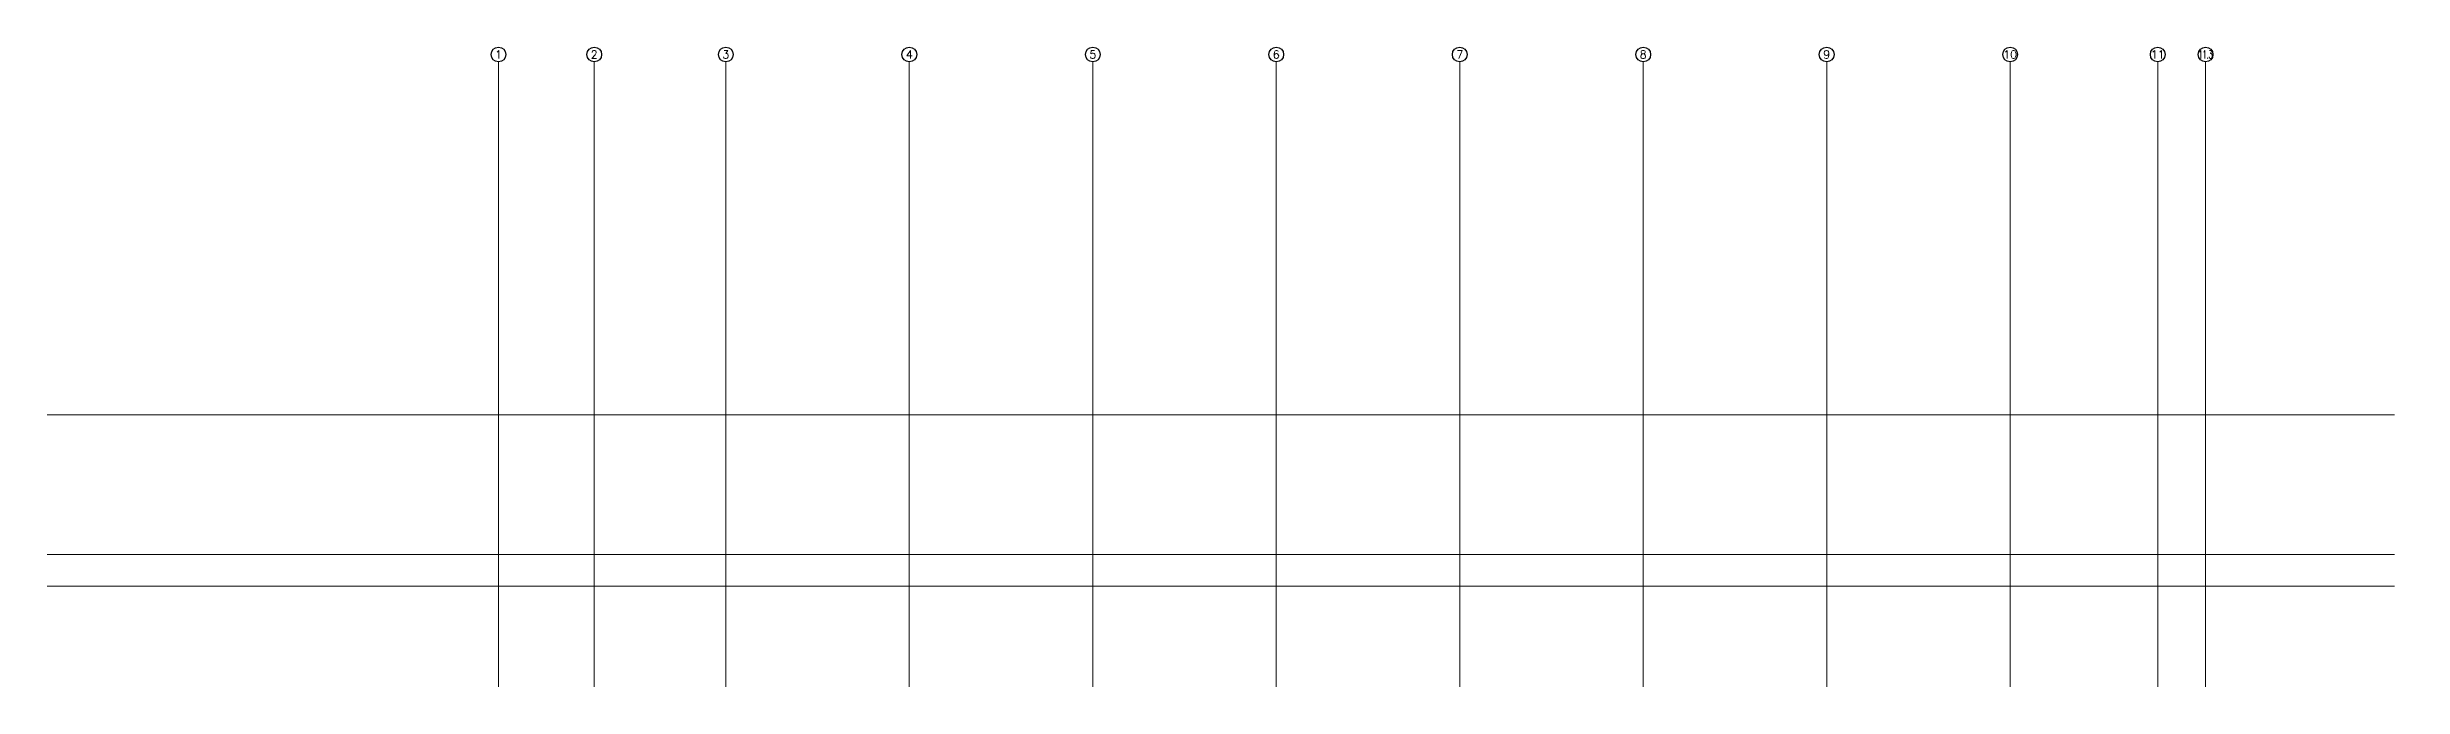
# Model space of a CAD drawing. Header units: inches. Extents: x 841 to 14369, y -5431 to -3225.
# Drawn here: x 7761 to 11304, y -4190 to -3227 of the extents above; entities that cross this region are included whole.
import ezdxf
from ezdxf.enums import TextEntityAlignment as Align
from ezdxf.xclip import XClip

# ---------------------------------------------------------------- set-up
doc = ezdxf.new("R2010")
doc.units = ezdxf.units.IN
doc.header["$MEASUREMENT"] = 0
doc.header["$XCLIPFRAME"] = 0
doc.linetypes.add('NBK_CenterX2', pattern=[1.083333, 0.666667, -0.125, 0.166667, -0.125])
doc.layers.add('!Gridline', color=112, linetype='NBK_CenterX2', lineweight=5)
doc.layers.add('!Gridline @ 1', color=112, linetype='NBK_CenterX2', lineweight=5)
doc.styles.add('Arial Narrow Bold', font='')
doc.styles.add('Romans', font='romans.shx', dxfattribs={"width": 0.8})
doc.styles.get('Arial Narrow Bold').set_extended_font_data('Arial Narrow', bold=True)

# ---------------------------------------------------------------- blocks, each defined once
blk = doc.blocks.new('SYM_Gridline')
at = {"linetype": 'Continuous', "lineweight": 30}
blk.add_circle((0, 0), 0.25, dxfattribs=at)
at = {"style": 'Arial Narrow Bold'}
blk.add_attdef('GRIDLINE', text='', height=0.2, dxfattribs=at).set_placement((0, 0), align=Align.MIDDLE_CENTER)
blk = doc.blocks.new('GRID_ELEV SOUTH_S')
at = {"layer": '!Gridline'}
for p, q in [((0, -2067.3), (0, 130.4)), ((144, -2067.3), (144, 130.4)), ((342, -2067.3), (342, 130.4)), ((618, -2067.3), (618, 130.4)), ((894, -2078.4), (894, 130.4)), ((1170, -2078.4), (1170, 130.4)), ((1446, -2067.3), (1446, 130.4)), ((1722, -2067.3), (1722, 130.4)), ((1998, -2067.3), (1998, 130.4)), ((2274, -2067.3), (2274, 130.4)), ((2496, -2067.3), (2496, 130.4)), ((2568, -2067.3), (2568, 130.4)), ((-679, -401), (2852.3, -401)), ((-679, -611), (2852.3, -611)), ((-679, -659), (2852.3, -659)), ((-679, -851), (2852.3, -851)), ((-679, -1043), (2852.3, -1043)), ((-679, -1235), (2852.3, -1235)), ((-679, -1427), (2852.3, -1427)), ((-679, -1619), (2852.3, -1619)), ((-679, -1811), (2852.3, -1811)), ((-679, -1939.5), (2864.7, -1939.5)), ((-679, -2053.4), (2864.7, -2053.4))]:
    blk.add_line(p, q, dxfattribs=at)
blk.add_lwpolyline([(-668.1, -2029.4), (-542.3, -2029.4), (-542.3, -2029.4), (2864.7, -2029.4)], dxfattribs=at)
at = {"layer": '!Gridline @ 1'}
ref = blk.add_blockref('SYM_Gridline', (0, 141.4), dxfattribs=dict(at, xscale=44.362109156343, yscale=44.362109156343, zscale=44.362109156343))
ref.add_attrib('GRIDLINE', '1', dxfattribs={"layer": '0', "height": 12, "style": 'Romans'}).set_placement((0, 141.4, 736.1), align=Align.MIDDLE_CENTER)
ref = blk.add_blockref('SYM_Gridline', (144, 141.4), dxfattribs=dict(at, xscale=44.362109156343, yscale=44.362109156343, zscale=44.362109156343))
ref.add_attrib('GRIDLINE', '2', dxfattribs={"layer": '0', "height": 12, "style": 'Romans'}).set_placement((144, 141.4, 736.1), align=Align.MIDDLE_CENTER)
ref = blk.add_blockref('SYM_Gridline', (342, 141.4), dxfattribs=dict(at, xscale=44.362109156343, yscale=44.362109156343, zscale=44.362109156343))
ref.add_attrib('GRIDLINE', '3', dxfattribs={"layer": '0', "height": 12, "style": 'Romans'}).set_placement((342, 141.4, 736.1), align=Align.MIDDLE_CENTER)
ref = blk.add_blockref('SYM_Gridline', (618, 141.4), dxfattribs=dict(at, xscale=44.362109156343, yscale=44.362109156343, zscale=44.362109156343))
ref.add_attrib('GRIDLINE', '4', dxfattribs={"layer": '0', "height": 12, "style": 'Romans'}).set_placement((618, 141.4, 736.1), align=Align.MIDDLE_CENTER)
ref = blk.add_blockref('SYM_Gridline', (894, 141.4), dxfattribs=dict(at, xscale=44.362109156343, yscale=44.362109156343, zscale=44.362109156343))
ref.add_attrib('GRIDLINE', '5', dxfattribs={"layer": '0', "height": 12, "style": 'Romans'}).set_placement((894, 141.4, 736.1), align=Align.MIDDLE_CENTER)
ref = blk.add_blockref('SYM_Gridline', (1170, 141.4), dxfattribs=dict(at, xscale=44.362109156343, yscale=44.362109156343, zscale=44.362109156343))
ref.add_attrib('GRIDLINE', '6', dxfattribs={"layer": '0', "height": 12, "style": 'Romans'}).set_placement((1170, 141.4, 736.1), align=Align.MIDDLE_CENTER)
ref = blk.add_blockref('SYM_Gridline', (1446, 141.4), dxfattribs=dict(at, xscale=44.362109156343, yscale=44.362109156343, zscale=44.362109156343))
ref.add_attrib('GRIDLINE', '7', dxfattribs={"layer": '0', "height": 12, "style": 'Romans'}).set_placement((1446, 141.4, 736.1), align=Align.MIDDLE_CENTER)
ref = blk.add_blockref('SYM_Gridline', (1722, 141.4), dxfattribs=dict(at, xscale=44.362109156343, yscale=44.362109156343, zscale=44.362109156343))
ref.add_attrib('GRIDLINE', '8', dxfattribs={"layer": '0', "height": 12, "style": 'Romans'}).set_placement((1722, 141.4, 736.1), align=Align.MIDDLE_CENTER)
ref = blk.add_blockref('SYM_Gridline', (1998, 141.4), dxfattribs=dict(at, xscale=44.362109156343, yscale=44.362109156343, zscale=44.362109156343))
ref.add_attrib('GRIDLINE', '9', dxfattribs={"layer": '0', "height": 12, "style": 'Romans'}).set_placement((1998, 141.4, 736.1), align=Align.MIDDLE_CENTER)
ref = blk.add_blockref('SYM_Gridline', (2274, 141.4), dxfattribs=dict(at, xscale=44.362109156343, yscale=44.362109156343, zscale=44.362109156343))
ref.add_attrib('GRIDLINE', '10', dxfattribs={"layer": '0', "height": 12.04, "style": 'Romans'}).set_placement((2274, 141.4, 736.1), align=Align.MIDDLE_CENTER)
ref = blk.add_blockref('SYM_Gridline', (2496, 141.4), dxfattribs=dict(at, xscale=44.362109156343, yscale=44.362109156343, zscale=44.362109156343))
ref.add_attrib('GRIDLINE', '11', dxfattribs={"layer": '0', "height": 12.04, "style": 'Romans'}).set_placement((2496, 141.4, 736.1), align=Align.MIDDLE_CENTER)
ref = blk.add_blockref('SYM_Gridline', (2568, 141.4), dxfattribs=dict(at, xscale=44.362109156343, yscale=44.362109156343, zscale=44.362109156343))
ref.add_attrib('GRIDLINE', '11.3', dxfattribs={"layer": '0', "height": 12.04, "style": 'Romans', "width": 0.5}).set_placement((2568, 141.4, 736.1), align=Align.MIDDLE_CENTER)

msp = doc.modelspace()

# ---------------------------------------------------------------- block references
ref = msp.add_blockref('GRID_ELEV SOUTH_S', (8439.7, -3379.7))
XClip(ref).set_block_clipping_path([(-7679.6900497164, -810.429584289), (5606.9554738692, 506.5953677402)])

doc.saveas('drawing.dxf')
